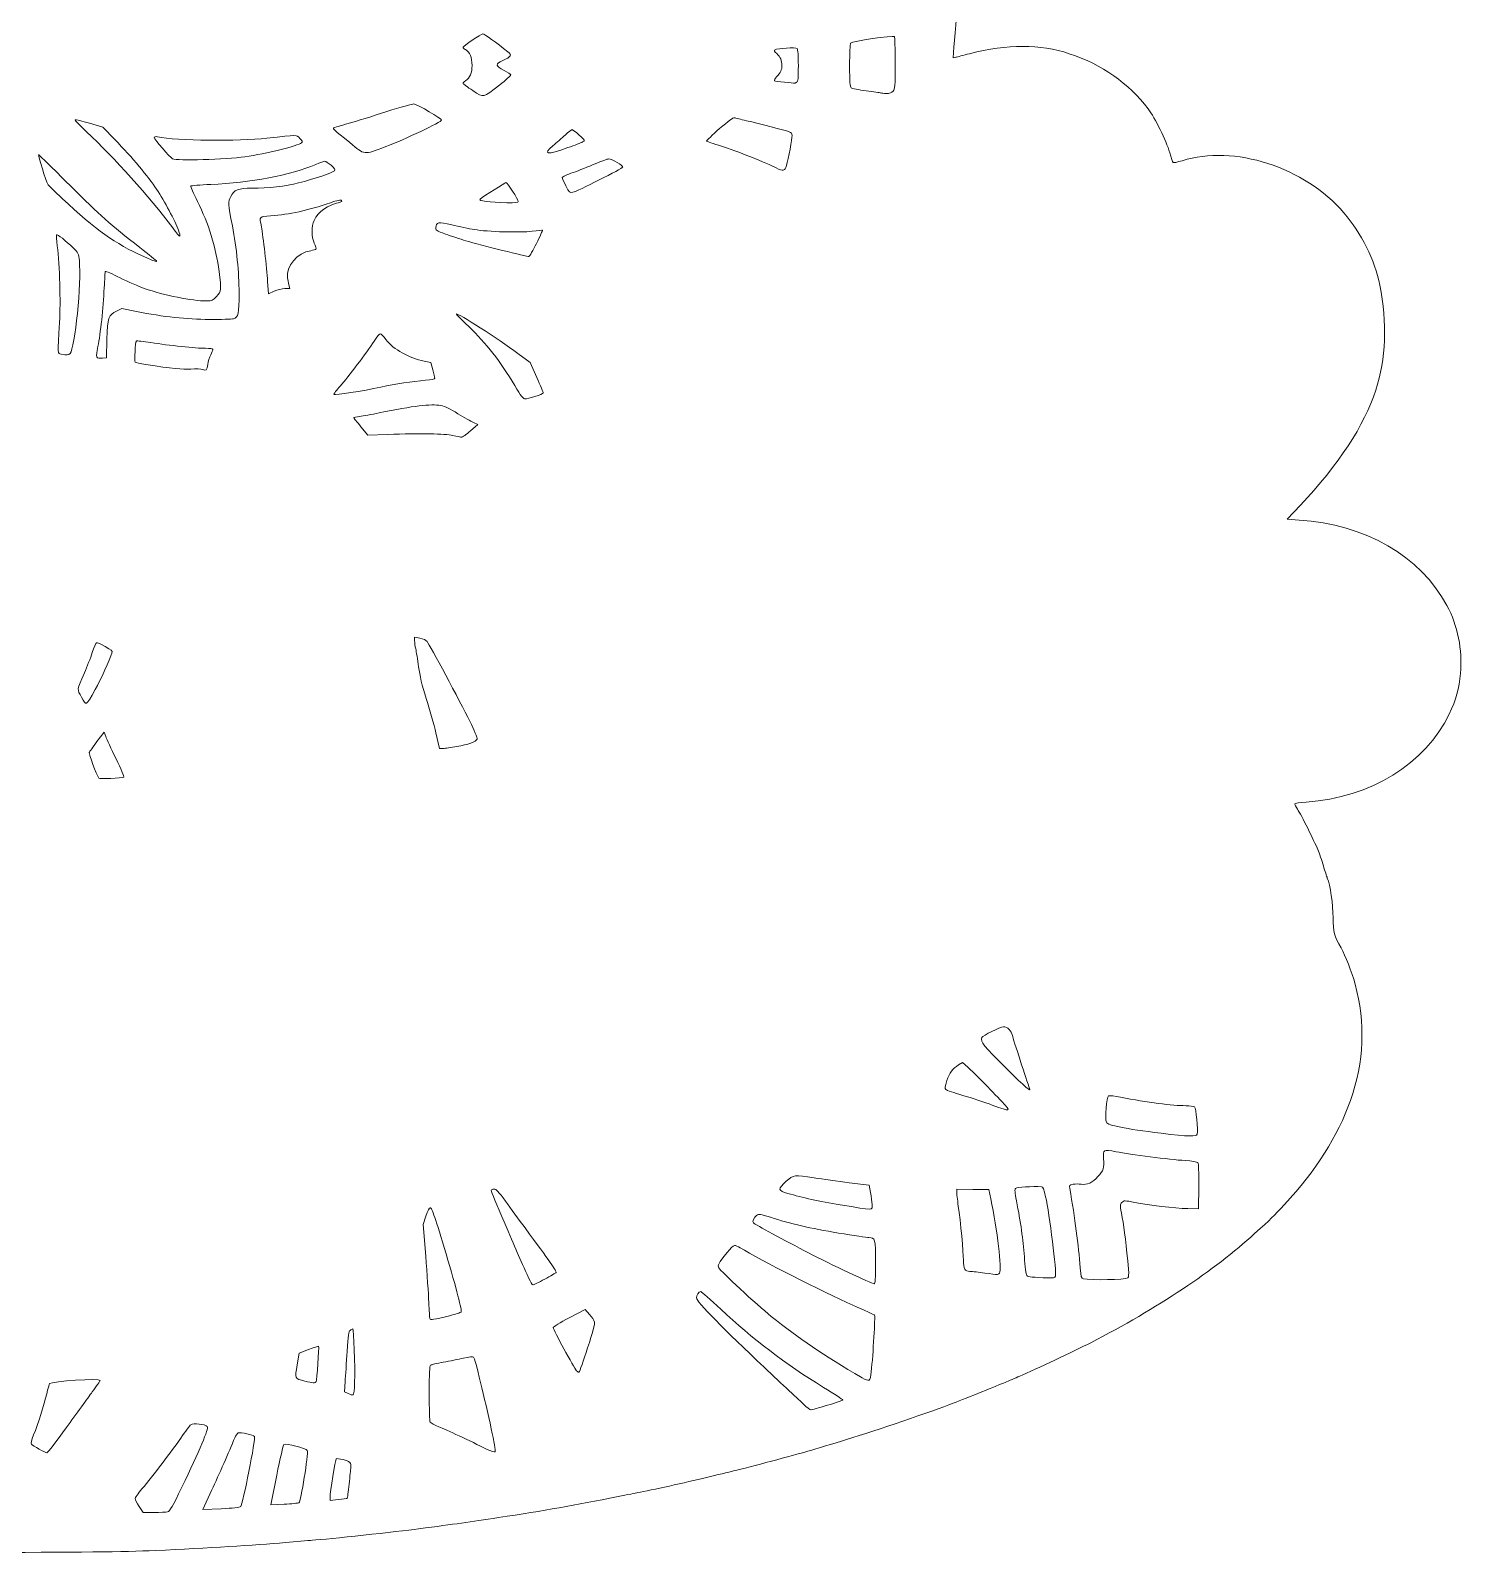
# Model space of a CAD drawing. Header units: inches. Extents: x -43.8 to -25.9, y 12.8 to 14.4.
# Drawn here: x -28.474 to -27.733, y 12.826 to 13.613 of the extents above; entities that cross this region are included whole.
import ezdxf

# ---------------------------------------------------------------- set-up
doc = ezdxf.new("R2010")
doc.units = ezdxf.units.IN
doc.header["$MEASUREMENT"] = 0
doc.layers.add('Layer 1', color=7, linetype='Continuous')

msp = doc.modelspace()

# ---------------------------------------------------------------- linework, layer by layer
at = {"layer": 'Layer 1', "lineweight": 0}
for points, knots in [([(-27.74153, 13.31547), (-27.75532, 13.34105), (-27.78384, 13.35754), (-27.81798, 13.35967), (-27.81798, 13.35967), (-27.82421, 13.36006), (-27.82421, 13.36006), (-27.82421, 13.36006), (-27.81726, 13.3674), (-27.81726, 13.3674), (-27.7976, 13.38821), (-27.78416, 13.40868), (-27.77827, 13.4268), (-27.77302, 13.44297), (-27.77233, 13.46159), (-27.77627, 13.48114), (-27.77892, 13.49428), (-27.78571, 13.50803), (-27.79478, 13.51858), (-27.81509, 13.54222), (-27.85174, 13.55401), (-27.87848, 13.54552), (-27.88088, 13.54476), (-27.88301, 13.54432), (-27.88319, 13.54455), (-27.88338, 13.54478), (-27.88415, 13.54707), (-27.8849, 13.54963), (-27.88679, 13.5561), (-27.8924, 13.56748), (-27.8961, 13.57237), (-27.90611, 13.58557), (-27.9199, 13.59521), (-27.93685, 13.60085), (-27.95212, 13.60593), (-27.96869, 13.60593), (-27.98839, 13.60084), (-27.99159, 13.60001), (-27.99482, 13.5992), (-27.99555, 13.59904), (-27.99555, 13.59904), (-27.99689, 13.59875), (-27.99689, 13.59875), (-27.99689, 13.59875), (-27.99653, 13.60421), (-27.99653, 13.60421), (-27.99533, 13.62254), (-27.99135, 13.65396), (-27.98715, 13.67817), (-27.98635, 13.68282), (-27.98543, 13.6882), (-27.98512, 13.69012), (-27.98481, 13.69205), (-27.98375, 13.69769), (-27.98275, 13.70266), (-27.98176, 13.70763), (-27.98074, 13.71274), (-27.98049, 13.71403), (-27.97968, 13.71824), (-27.97775, 13.72731), (-27.97615, 13.73443), (-27.97529, 13.73828), (-27.97423, 13.743), (-27.97381, 13.74492), (-27.97224, 13.75196), (-27.96818, 13.769), (-27.96644, 13.77582), (-27.96345, 13.78755), (-27.95604, 13.81523), (-27.95482, 13.81925), (-27.95383, 13.82251), (-27.94809, 13.8424), (-27.94667, 13.84752), (-27.9464, 13.84848), (-27.94566, 13.85097), (-27.94502, 13.85306), (-27.94401, 13.85638), (-27.94015, 13.86937), (-27.93844, 13.87521), (-27.93811, 13.87633), (-27.9354, 13.88538), (-27.93242, 13.89532), (-27.92944, 13.90526), (-27.92674, 13.91431), (-27.92642, 13.91543), (-27.91879, 13.94245), (-27.88969, 14.03125), (-27.87122, 14.0839), (-27.87015, 14.08695), (-27.8673, 14.09513), (-27.86488, 14.10209), (-27.86247, 14.10904), (-27.85861, 14.11993), (-27.85632, 14.12628), (-27.85124, 14.14035), (-27.85116, 14.14176), (-27.8552, 14.14757), (-27.85659, 14.14958), (-27.85856, 14.15202), (-27.85957, 14.15298), (-27.86058, 14.15394), (-27.86202, 14.15631), (-27.86277, 14.15823), (-27.87098, 14.17927), (-27.90624, 14.21249), (-27.95156, 14.24188), (-27.99525, 14.27022), (-28.04553, 14.29647), (-28.09856, 14.31864), (-28.11045, 14.32362), (-28.12887, 14.33096), (-28.13558, 14.33342), (-28.13895, 14.33465), (-28.14775, 14.33787), (-28.15515, 14.34057), (-28.17127, 14.34647), (-28.19869, 14.35541), (-28.21836, 14.3612), (-28.22814, 14.36407), (-28.24137, 14.36786), (-28.2434, 14.36836), (-28.24453, 14.36864), (-28.25032, 14.37017), (-28.25625, 14.37177), (-28.32102, 14.38918), (-28.38444, 14.39834), (-28.4552, 14.4005), (-28.48997, 14.40156), (-28.55224, 14.40061), (-28.5757, 14.39866), (-28.57971, 14.39833), (-28.58679, 14.39781), (-28.59144, 14.39752), (-28.59609, 14.39722), (-28.60396, 14.39658), (-28.60893, 14.39609), (-28.6139, 14.39561), (-28.62361, 14.39469), (-28.6305, 14.39405), (-28.65395, 14.39187), (-28.68791, 14.38787), (-28.70745, 14.385), (-28.7292, 14.3818), (-28.75465, 14.37763), (-28.77157, 14.37451), (-28.7743, 14.37401), (-28.7781, 14.37333), (-28.78002, 14.37301), (-28.78195, 14.37269), (-28.78733, 14.37163), (-28.79197, 14.37066), (-28.79662, 14.36969), (-28.80121, 14.36877), (-28.80218, 14.3686), (-28.8042, 14.36826), (-28.81055, 14.36689), (-28.82375, 14.36394), (-28.82888, 14.3628), (-28.83465, 14.36152), (-28.83657, 14.3611), (-28.8564, 14.35673), (-28.89585, 14.3461), (-28.91381, 14.34029), (-28.95564, 14.32677), (-28.97701, 14.31837), (-29.00932, 14.30274), (-29.04019, 14.28781), (-29.05821, 14.27522), (-29.08058, 14.25296), (-29.09584, 14.23777), (-29.10381, 14.22748), (-29.10946, 14.21565), (-29.11123, 14.21196), (-29.11357, 14.20711), (-29.11468, 14.20486), (-29.11579, 14.20262), (-29.11669, 14.20001), (-29.11668, 14.19907), (-29.11667, 14.19653), (-29.11462, 14.1928), (-29.11242, 14.19131), (-29.11069, 14.19014), (-29.11019, 14.1891), (-29.10777, 14.18169), (-29.10376, 14.16942), (-29.09812, 14.15092), (-29.09306, 14.13345), (-29.0906, 14.12496), (-29.08621, 14.11014), (-29.08331, 14.10052), (-29.0804, 14.0909), (-29.07754, 14.08139), (-29.07695, 14.07939), (-29.07635, 14.07738), (-29.07538, 14.0741), (-29.07479, 14.0721), (-29.0742, 14.0701), (-29.07221, 14.06334), (-29.07038, 14.05709), (-29.06855, 14.05084), (-29.06578, 14.04152), (-29.06424, 14.03639), (-29.04859, 13.9845), (-29.03193, 13.91577), (-29.02714, 13.88337), (-29.0245, 13.86552), (-29.02382, 13.86066), (-29.02284, 13.85277), (-29.02224, 13.84796), (-29.02109, 13.83878), (-29.02027, 13.83236), (-29.01945, 13.82595), (-29.01811, 13.81493), (-29.01729, 13.80788), (-29.01647, 13.80083), (-29.01543, 13.79178), (-29.01496, 13.78777), (-29.01186, 13.76094), (-29.00866, 13.71016), (-29.00706, 13.66214), (-29.00675, 13.65284), (-29.00624, 13.64078), (-29.00593, 13.63533), (-29.00563, 13.62988), (-29.00522, 13.62135), (-29.00503, 13.61638), (-29.00483, 13.61141), (-29.0043, 13.60079), (-29.00385, 13.59277), (-29.0034, 13.58476), (-29.00276, 13.57046), (-29.00243, 13.561), (-29.0021, 13.55154), (-29.00157, 13.53764), (-29.00125, 13.53011), (-28.99814, 13.45776), (-28.9984, 13.38759), (-29.0021, 13.30159), (-29.00307, 13.27902), (-29.00348, 13.27316), (-29.00412, 13.27276), (-29.00436, 13.27262), (-29.00553, 13.27279), (-29.00671, 13.27315), (-29.00921, 13.27392), (-29.01226, 13.27332), (-29.0269, 13.26916), (-29.09887, 13.2487), (-29.15737, 13.22042), (-29.19507, 13.18788), (-29.20353, 13.18057), (-29.21498, 13.16849), (-29.22092, 13.1606), (-29.25159, 13.11983), (-29.25348, 13.07576), (-29.2264, 13.03267), (-29.21504, 13.0146), (-29.19737, 12.99572), (-29.17614, 12.97894), (-29.1683, 12.97276), (-29.16719, 12.97193), (-29.15952, 12.96659), (-29.12344, 12.94147), (-29.07979, 12.91974), (-29.02486, 12.89956), (-29.00972, 12.89399), (-28.97568, 12.88285), (-28.96278, 12.87923), (-28.90624, 12.86339), (-28.8572, 12.85265), (-28.80451, 12.84458), (-28.80002, 12.84389), (-28.79412, 12.84296), (-28.79139, 12.84252), (-28.78867, 12.84208), (-28.78132, 12.84105), (-28.77507, 12.84022), (-28.76882, 12.83939), (-28.76082, 12.83833), (-28.75729, 12.83786), (-28.74696, 12.83647), (-28.71077, 12.8326), (-28.70249, 12.832), (-28.69993, 12.83181), (-28.69363, 12.83129), (-28.6885, 12.83083), (-28.68337, 12.83037), (-28.67524, 12.82974), (-28.67043, 12.82943), (-28.66562, 12.82912), (-28.65762, 12.8286), (-28.65265, 12.82828), (-28.64268, 12.82764), (-28.601, 12.82594), (-28.58998, 12.82573), (-28.58998, 12.82573), (-28.58998, 12.82573), (-28.58998, 12.82573), (-28.58614, 12.82566), (-28.54876, 12.82563), (-28.50691, 12.82568), (-28.44656, 12.82574), (-28.42644, 12.82595), (-28.40956, 12.82671), (-28.38181, 12.82795), (-28.35858, 12.82937), (-28.34223, 12.83083), (-28.3371, 12.83129), (-28.33081, 12.83181), (-28.32824, 12.832), (-28.32075, 12.83255), (-28.28374, 12.83651), (-28.27345, 12.83788), (-28.25386, 12.84047), (-28.24743, 12.84137), (-28.23206, 12.84371), (-28.20782, 12.8474), (-28.19314, 12.84998), (-28.17026, 12.85458), (-28.16545, 12.85555), (-28.16086, 12.85646), (-28.16006, 12.85661), (-28.15322, 12.8579), (-28.13515, 12.86189), (-28.1245, 12.86446), (-28.11921, 12.86574), (-28.11292, 12.86726), (-28.11051, 12.86784), (-28.10202, 12.86989), (-28.07967, 12.87584), (-28.07204, 12.87808), (-28.06718, 12.87951), (-28.05956, 12.88181), (-28.05163, 12.88422), (-28.03701, 12.88868), (-28.00785, 12.89861), (-27.99684, 12.90288), (-27.98962, 12.90568), (-27.97374, 12.91206), (-27.97002, 12.91365), (-27.96826, 12.91441), (-27.96485, 12.91586), (-27.96244, 12.91689), (-27.95435, 12.92033), (-27.93424, 12.92982), (-27.92574, 12.93419), (-27.89142, 12.95187), (-27.86173, 12.97162), (-27.84097, 12.99058), (-27.83244, 12.99836), (-27.83138, 12.99939), (-27.82561, 13.00558), (-27.80935, 13.02303), (-27.79788, 13.04108), (-27.79144, 13.05938), (-27.78436, 13.07948), (-27.78356, 13.09943), (-27.78903, 13.11968), (-27.79071, 13.12591), (-27.79404, 13.13447), (-27.7963, 13.13837), (-27.79984, 13.14449), (-27.80039, 13.14656), (-27.80039, 13.15399), (-27.80039, 13.16073), (-27.80188, 13.17095), (-27.80338, 13.17451), (-27.80372, 13.17531), (-27.80463, 13.17815), (-27.80541, 13.18081), (-27.80618, 13.18348), (-27.80749, 13.18728), (-27.80831, 13.18927), (-27.81016, 13.19373), (-27.8169, 13.20714), (-27.8188, 13.21015), (-27.81957, 13.21138), (-27.82021, 13.21261), (-27.82021, 13.21289), (-27.82021, 13.21317), (-27.81758, 13.21358), (-27.81438, 13.2138), (-27.78101, 13.2161), (-27.75262, 13.23355), (-27.74031, 13.25933), (-27.7368, 13.26669), (-27.7352, 13.27245), (-27.73451, 13.28032), (-27.73342, 13.29271), (-27.73587, 13.30496), (-27.74153, 13.31547)], [0, 0, 0, 0, 1, 1, 1, 2, 2, 2, 3, 3, 3, 4, 4, 4, 5, 5, 5, 6, 6, 6, 7, 7, 7, 8, 8, 8, 9, 9, 9, 10, 10, 10, 11, 11, 11, 12, 12, 12, 13, 13, 13, 14, 14, 14, 15, 15, 15, 16, 16, 16, 17, 17, 17, 18, 18, 18, 19, 19, 19, 20, 20, 20, 21, 21, 21, 22, 22, 22, 23, 23, 23, 24, 24, 24, 25, 25, 25, 26, 26, 26, 27, 27, 27, 28, 28, 28, 29, 29, 29, 30, 30, 30, 31, 31, 31, 32, 32, 32, 33, 33, 33, 34, 34, 34, 35, 35, 35, 36, 36, 36, 37, 37, 37, 38, 38, 38, 39, 39, 39, 40, 40, 40, 41, 41, 41, 42, 42, 42, 43, 43, 43, 44, 44, 44, 45, 45, 45, 46, 46, 46, 47, 47, 47, 48, 48, 48, 49, 49, 49, 50, 50, 50, 51, 51, 51, 52, 52, 52, 53, 53, 53, 54, 54, 54, 55, 55, 55, 56, 56, 56, 57, 57, 57, 58, 58, 58, 59, 59, 59, 60, 60, 60, 61, 61, 61, 62, 62, 62, 63, 63, 63, 64, 64, 64, 65, 65, 65, 66, 66, 66, 67, 67, 67, 68, 68, 68, 69, 69, 69, 70, 70, 70, 71, 71, 71, 72, 72, 72, 73, 73, 73, 74, 74, 74, 75, 75, 75, 76, 76, 76, 77, 77, 77, 78, 78, 78, 79, 79, 79, 80, 80, 80, 81, 81, 81, 82, 82, 82, 83, 83, 83, 84, 84, 84, 85, 85, 85, 86, 86, 86, 87, 87, 87, 88, 88, 88, 89, 89, 89, 90, 90, 90, 91, 91, 91, 92, 92, 92, 93, 93, 93, 94, 94, 94, 95, 95, 95, 96, 96, 96, 97, 97, 97, 98, 98, 98, 99, 99, 99, 100, 100, 100, 101, 101, 101, 102, 102, 102, 103, 103, 103, 104, 104, 104, 105, 105, 105, 106, 106, 106, 107, 107, 107, 108, 108, 108, 109, 109, 109, 110, 110, 110, 111, 111, 111, 112, 112, 112, 113, 113, 113, 114, 114, 114, 115, 115, 115, 116, 116, 116, 117, 117, 117, 118, 118, 118, 119, 119, 119, 120, 120, 120, 121, 121, 121, 122, 122, 122, 123, 123, 123, 124, 124, 124, 125, 125, 125, 126, 126, 126, 127, 127, 127, 128, 128, 128, 129, 129, 129, 130, 130, 130, 130]), ([(-28.24922, 13.60296), (-28.24988, 13.60331), (-28.25042, 13.60385), (-28.25042, 13.60415), (-28.25042, 13.60481), (-28.24111, 13.61114), (-28.24014, 13.61114), (-28.23956, 13.61114), (-28.23295, 13.60638), (-28.22728, 13.60188), (-28.22499, 13.60006), (-28.22542, 13.59932), (-28.22991, 13.59733), (-28.23387, 13.59558), (-28.23373, 13.59453), (-28.22921, 13.5922), (-28.22733, 13.59123), (-28.22575, 13.59018), (-28.22572, 13.58987), (-28.22568, 13.58955), (-28.22827, 13.58724), (-28.23147, 13.58473), (-28.23147, 13.58473), (-28.23147, 13.58473), (-28.23147, 13.58473), (-28.24039, 13.57774), (-28.23948, 13.57794), (-28.2454, 13.58177), (-28.24816, 13.58356), (-28.25042, 13.58524), (-28.25042, 13.58551), (-28.25042, 13.58578), (-28.24986, 13.5864), (-28.24917, 13.58688), (-28.24671, 13.5886), (-28.24576, 13.5908), (-28.24576, 13.59481), (-28.24576, 13.5989), (-28.24697, 13.60175), (-28.24922, 13.60296)], [0, 0, 0, 0, 1, 1, 1, 2, 2, 2, 3, 3, 3, 4, 4, 4, 5, 5, 5, 6, 6, 6, 7, 7, 7, 8, 8, 8, 9, 9, 9, 10, 10, 10, 11, 11, 11, 12, 12, 12, 13, 13, 13, 13]), ([(-28.07787, 13.58606), (-28.07835, 13.58575), (-28.07887, 13.58554), (-28.07903, 13.58558), (-28.07919, 13.58562), (-28.0815, 13.58584), (-28.08415, 13.58607), (-28.08681, 13.58631), (-28.08915, 13.58666), (-28.08936, 13.58687), (-28.08956, 13.58708), (-28.08906, 13.58797), (-28.08824, 13.58884), (-28.08623, 13.59101), (-28.08545, 13.59265), (-28.08545, 13.59474), (-28.08545, 13.59722), (-28.08635, 13.59929), (-28.08819, 13.60099), (-28.08937, 13.60209), (-28.08958, 13.60258), (-28.08902, 13.60293), (-28.08779, 13.60369), (-28.07825, 13.60417), (-28.07759, 13.60351), (-28.07724, 13.60316), (-28.07699, 13.59952), (-28.07699, 13.59476), (-28.07699, 13.58815), (-28.07716, 13.5865), (-28.07787, 13.58606)], [0, 0, 0, 0, 1, 1, 1, 2, 2, 2, 3, 3, 3, 4, 4, 4, 5, 5, 5, 6, 6, 6, 7, 7, 7, 8, 8, 8, 9, 9, 9, 10, 10, 10, 10]), ([(-28.02797, 13.58147), (-28.02797, 13.58147), (-28.02797, 13.58147), (-28.02797, 13.58147), (-28.02877, 13.58058), (-28.02974, 13.58025), (-28.03147, 13.58029), (-28.03278, 13.58031), (-28.03412, 13.58043), (-28.03444, 13.58056), (-28.03476, 13.58068), (-28.03814, 13.58118), (-28.04195, 13.58167), (-28.04576, 13.58216), (-28.04924, 13.58286), (-28.04967, 13.58322), (-28.05029, 13.58373), (-28.05047, 13.58627), (-28.05046, 13.59474), (-28.05045, 13.60071), (-28.05023, 13.60595), (-28.04996, 13.60638), (-28.04941, 13.60725), (-28.02799, 13.61042), (-28.02731, 13.60974), (-28.02709, 13.60952), (-28.0269, 13.60334), (-28.02688, 13.59602), (-28.02686, 13.58372), (-28.02694, 13.5826), (-28.02797, 13.58147)], [0, 0, 0, 0, 1, 1, 1, 2, 2, 2, 3, 3, 3, 4, 4, 4, 5, 5, 5, 6, 6, 6, 7, 7, 7, 8, 8, 8, 9, 9, 9, 10, 10, 10, 10]), ([(-28.29035, 13.55284), (-28.30231, 13.5484), (-28.30088, 13.54825), (-28.30904, 13.5549), (-28.3174, 13.56172), (-28.31777, 13.56205), (-28.31736, 13.56246), (-28.31718, 13.56264), (-28.31379, 13.56368), (-28.30981, 13.56477), (-28.30584, 13.56586), (-28.29685, 13.56863), (-28.28983, 13.57093), (-28.28281, 13.57322), (-28.27649, 13.57499), (-28.27579, 13.57485), (-28.27382, 13.57447), (-28.26149, 13.56731), (-28.26149, 13.56654), (-28.26149, 13.56555), (-28.28078, 13.55639), (-28.29035, 13.55284)], [0, 0, 0, 0, 1, 1, 1, 2, 2, 2, 3, 3, 3, 4, 4, 4, 5, 5, 5, 6, 6, 6, 7, 7, 7, 7]), ([(-28.45109, 13.56669), (-28.45077, 13.56679), (-28.44739, 13.56597), (-28.44359, 13.56485), (-28.44359, 13.56485), (-28.43667, 13.56281), (-28.43667, 13.56281), (-28.43667, 13.56281), (-28.43059, 13.55651), (-28.43059, 13.55651), (-28.4213, 13.54689), (-28.41335, 13.53744), (-28.40893, 13.53077), (-28.40483, 13.52458), (-28.39945, 13.5145), (-28.39761, 13.50954), (-28.39704, 13.50801), (-28.3967, 13.50663), (-28.39686, 13.50647), (-28.39702, 13.50631), (-28.39868, 13.50821), (-28.40055, 13.51071), (-28.41277, 13.52702), (-28.43069, 13.54701), (-28.44511, 13.56039), (-28.44873, 13.56375), (-28.45142, 13.56658), (-28.45109, 13.56669)], [0, 0, 0, 0, 1, 1, 1, 2, 2, 2, 3, 3, 3, 4, 4, 4, 5, 5, 5, 6, 6, 6, 7, 7, 7, 8, 8, 8, 9, 9, 9, 9]), ([(-28.08845, 13.54178), (-28.09311, 13.54424), (-28.10933, 13.55066), (-28.1167, 13.55297), (-28.12099, 13.55431), (-28.1245, 13.55557), (-28.1245, 13.55577), (-28.1245, 13.55596), (-28.12145, 13.55881), (-28.11772, 13.56209), (-28.11323, 13.56603), (-28.11062, 13.56794), (-28.11003, 13.56771), (-28.10954, 13.56752), (-28.10676, 13.56684), (-28.10385, 13.5662), (-28.09696, 13.56468), (-28.08385, 13.56128), (-28.0818, 13.56049), (-28.0807, 13.56006), (-28.0802, 13.55945), (-28.0802, 13.55854), (-28.0802, 13.55699), (-28.08216, 13.54648), (-28.0831, 13.54299), (-28.08385, 13.54021), (-28.08499, 13.53995), (-28.08845, 13.54178)], [0, 0, 0, 0, 1, 1, 1, 2, 2, 2, 3, 3, 3, 4, 4, 4, 5, 5, 5, 6, 6, 6, 7, 7, 7, 8, 8, 8, 9, 9, 9, 9]), ([(-28.40063, 13.54649), (-28.40214, 13.54728), (-28.41015, 13.55655), (-28.41015, 13.55751), (-28.41015, 13.55793), (-28.40955, 13.55806), (-28.40854, 13.55786), (-28.39847, 13.55582), (-28.3667, 13.55542), (-28.35185, 13.55715), (-28.33583, 13.55902), (-28.33664, 13.55902), (-28.33478, 13.55706), (-28.3335, 13.55571), (-28.33331, 13.55522), (-28.3339, 13.55474), (-28.33581, 13.55318), (-28.35218, 13.54918), (-28.36326, 13.54757), (-28.36326, 13.54757), (-28.36326, 13.54757), (-28.36326, 13.54757), (-28.37304, 13.54614), (-28.39854, 13.54541), (-28.40063, 13.54649)], [0, 0, 0, 0, 1, 1, 1, 2, 2, 2, 3, 3, 3, 4, 4, 4, 5, 5, 5, 6, 6, 6, 7, 7, 7, 8, 8, 8, 8]), ([(-28.18858, 13.5552), (-28.18934, 13.55479), (-28.19274, 13.55348), (-28.19614, 13.55227), (-28.19614, 13.55227), (-28.19614, 13.55227), (-28.19614, 13.55227), (-28.20721, 13.54835), (-28.20944, 13.54862), (-28.20393, 13.55321), (-28.20209, 13.55475), (-28.19922, 13.55726), (-28.19755, 13.5588), (-28.19589, 13.56033), (-28.1943, 13.56158), (-28.19402, 13.56158), (-28.19374, 13.56158), (-28.19209, 13.56031), (-28.19036, 13.55876), (-28.18721, 13.55594), (-28.1872, 13.55593), (-28.18858, 13.5552)], [0, 0, 0, 0, 1, 1, 1, 2, 2, 2, 3, 3, 3, 4, 4, 4, 5, 5, 5, 6, 6, 6, 7, 7, 7, 7]), ([(-28.46995, 13.5486), (-28.46988, 13.54867), (-28.46263, 13.54157), (-28.45383, 13.53281), (-28.43767, 13.51673), (-28.43317, 13.51273), (-28.41758, 13.50059), (-28.41285, 13.49691), (-28.40898, 13.49378), (-28.40898, 13.49364), (-28.40898, 13.49364), (-28.40898, 13.49364), (-28.40898, 13.49364), (-28.40898, 13.4931), (-28.41002, 13.49346), (-28.4155, 13.49593), (-28.43082, 13.50284), (-28.43992, 13.50931), (-28.45783, 13.52601), (-28.46145, 13.52938), (-28.4648, 13.53274), (-28.46527, 13.53346), (-28.46605, 13.53464), (-28.47027, 13.54828), (-28.46995, 13.5486)], [0, 0, 0, 0, 1, 1, 1, 2, 2, 2, 3, 3, 3, 4, 4, 4, 5, 5, 5, 6, 6, 6, 7, 7, 7, 8, 8, 8, 8]), ([(-28.36972, 13.51174), (-28.36753, 13.50027), (-28.36628, 13.48775), (-28.36627, 13.47706), (-28.36626, 13.46641), (-28.36667, 13.46451), (-28.36917, 13.46381), (-28.37007, 13.46356), (-28.37565, 13.46338), (-28.38158, 13.4634), (-28.3933, 13.46344), (-28.40545, 13.46477), (-28.41928, 13.46752), (-28.41928, 13.46752), (-28.42696, 13.46904), (-28.42696, 13.46904), (-28.42696, 13.46904), (-28.42965, 13.46774), (-28.42965, 13.46774), (-28.43382, 13.46573), (-28.43427, 13.46441), (-28.43462, 13.45316), (-28.43462, 13.45316), (-28.43492, 13.44354), (-28.43492, 13.44354), (-28.43492, 13.44354), (-28.43696, 13.44339), (-28.43696, 13.44339), (-28.44029, 13.44314), (-28.44044, 13.44351), (-28.43928, 13.44937), (-28.43794, 13.45613), (-28.43653, 13.46933), (-28.43604, 13.47968), (-28.43583, 13.48417), (-28.43555, 13.48802), (-28.43543, 13.48824), (-28.4353, 13.48846), (-28.43185, 13.48697), (-28.42777, 13.48493), (-28.42369, 13.4829), (-28.41809, 13.48044), (-28.41534, 13.47948), (-28.40477, 13.4758), (-28.39073, 13.47298), (-28.38298, 13.47298), (-28.38021, 13.47298), (-28.3798, 13.47316), (-28.37786, 13.47531), (-28.37541, 13.47802), (-28.37534, 13.47875), (-28.3766, 13.48822), (-28.37827, 13.50075), (-28.38205, 13.51301), (-28.38778, 13.52446), (-28.38984, 13.52856), (-28.39139, 13.53213), (-28.39124, 13.53238), (-28.39108, 13.53263), (-28.38642, 13.53302), (-28.38087, 13.53325), (-28.36044, 13.53408), (-28.33955, 13.53804), (-28.32658, 13.54356), (-28.32438, 13.5445), (-28.32226, 13.54526), (-28.32187, 13.54526), (-28.32148, 13.54526), (-28.32006, 13.54432), (-28.31871, 13.54316), (-28.31686, 13.54158), (-28.31641, 13.54087), (-28.31687, 13.54031), (-28.3176, 13.53943), (-28.32765, 13.53602), (-28.33553, 13.53398), (-28.34192, 13.53233), (-28.35129, 13.53127), (-28.35959, 13.53127), (-28.36665, 13.53127), (-28.36886, 13.53042), (-28.3706, 13.52701), (-28.37198, 13.52429), (-28.37193, 13.52331), (-28.36972, 13.51174)], [0, 0, 0, 0, 1, 1, 1, 2, 2, 2, 3, 3, 3, 4, 4, 4, 5, 5, 5, 6, 6, 6, 7, 7, 7, 8, 8, 8, 9, 9, 9, 10, 10, 10, 11, 11, 11, 12, 12, 12, 13, 13, 13, 14, 14, 14, 15, 15, 15, 16, 16, 16, 17, 17, 17, 18, 18, 18, 19, 19, 19, 20, 20, 20, 21, 21, 21, 22, 22, 22, 23, 23, 23, 24, 24, 24, 25, 25, 25, 26, 26, 26, 27, 27, 27, 28, 28, 28, 28]), ([(-28.17994, 13.53555), (-28.1865, 13.53225), (-28.19265, 13.52939), (-28.1936, 13.52921), (-28.19524, 13.5289), (-28.19543, 13.52908), (-28.19724, 13.53255), (-28.19829, 13.53457), (-28.19914, 13.53651), (-28.19914, 13.53685), (-28.19913, 13.5372), (-28.19661, 13.53834), (-28.19354, 13.53939), (-28.19047, 13.54044), (-28.18532, 13.54245), (-28.18209, 13.54386), (-28.17886, 13.54527), (-28.1757, 13.54643), (-28.17506, 13.54643), (-28.17347, 13.54643), (-28.16753, 13.54296), (-28.16779, 13.54218), (-28.16791, 13.54183), (-28.17337, 13.53885), (-28.17994, 13.53555)], [0, 0, 0, 0, 1, 1, 1, 2, 2, 2, 3, 3, 3, 4, 4, 4, 5, 5, 5, 6, 6, 6, 7, 7, 7, 8, 8, 8, 8]), ([(-28.22185, 13.52442), (-28.22185, 13.52388), (-28.2234, 13.52371), (-28.22783, 13.52377), (-28.23666, 13.52389), (-28.2428, 13.52472), (-28.24163, 13.52563), (-28.23962, 13.52719), (-28.22866, 13.53419), (-28.22823, 13.53419), (-28.22754, 13.53419), (-28.22185, 13.52548), (-28.22185, 13.52442)], [0, 0, 0, 0, 1, 1, 1, 2, 2, 2, 3, 3, 3, 4, 4, 4, 4]), ([(-28.32744, 13.51466), (-28.32889, 13.5115), (-28.32885, 13.50608), (-28.32736, 13.50279), (-28.32672, 13.5014), (-28.32633, 13.50006), (-28.32648, 13.49981), (-28.32663, 13.49957), (-28.32784, 13.49919), (-28.32916, 13.49898), (-28.33621, 13.49785), (-28.3422, 13.49086), (-28.34116, 13.48495), (-28.34099, 13.48398), (-28.34067, 13.48233), (-28.34045, 13.48128), (-28.34045, 13.48128), (-28.34005, 13.47939), (-28.34005, 13.47939), (-28.34005, 13.47939), (-28.3426, 13.47938), (-28.3426, 13.47938), (-28.3426, 13.47938), (-28.3426, 13.47938), (-28.3426, 13.47938), (-28.34405, 13.47938), (-28.34643, 13.47878), (-28.34814, 13.47799), (-28.34814, 13.47799), (-28.35113, 13.4766), (-28.35113, 13.4766), (-28.35113, 13.4766), (-28.35152, 13.48309), (-28.35152, 13.48309), (-28.35194, 13.49015), (-28.35379, 13.50634), (-28.35475, 13.51139), (-28.35578, 13.51678), (-28.35602, 13.5165), (-28.34996, 13.51696), (-28.33995, 13.51773), (-28.3309, 13.51972), (-28.31899, 13.52378), (-28.31545, 13.52499), (-28.31364, 13.52535), (-28.31323, 13.52494), (-28.31281, 13.52453), (-28.31316, 13.52423), (-28.31431, 13.52398), (-28.32035, 13.52267), (-28.32543, 13.51907), (-28.32744, 13.51466)], [0, 0, 0, 0, 1, 1, 1, 2, 2, 2, 3, 3, 3, 4, 4, 4, 5, 5, 5, 6, 6, 6, 7, 7, 7, 8, 8, 8, 9, 9, 9, 10, 10, 10, 11, 11, 11, 12, 12, 12, 13, 13, 13, 14, 14, 14, 15, 15, 15, 16, 16, 16, 17, 17, 17, 17]), ([(-28.24459, 13.5099), (-28.23776, 13.50873), (-28.22103, 13.50824), (-28.21461, 13.50904), (-28.21174, 13.5094), (-28.20934, 13.50962), (-28.20927, 13.50955), (-28.20919, 13.50947), (-28.21062, 13.50641), (-28.21243, 13.50274), (-28.21243, 13.50274), (-28.21243, 13.50274), (-28.21243, 13.50274), (-28.21425, 13.49908), (-28.216, 13.49601), (-28.21632, 13.49594), (-28.21701, 13.49577), (-28.24143, 13.50188), (-28.24896, 13.5041), (-28.25185, 13.50495), (-28.25657, 13.5065), (-28.25945, 13.50756), (-28.26425, 13.5093), (-28.26469, 13.50959), (-28.26454, 13.51089), (-28.2642, 13.5138), (-28.26345, 13.51393), (-28.25622, 13.51228), (-28.25255, 13.51144), (-28.24731, 13.51037), (-28.24459, 13.5099)], [0, 0, 0, 0, 1, 1, 1, 2, 2, 2, 3, 3, 3, 4, 4, 4, 5, 5, 5, 6, 6, 6, 7, 7, 7, 8, 8, 8, 9, 9, 9, 10, 10, 10, 10]), ([(-28.45824, 13.44552), (-28.46026, 13.44597), (-28.4602, 13.44474), (-28.45915, 13.4619), (-28.4585, 13.4726), (-28.45904, 13.49113), (-28.46031, 13.50152), (-28.46067, 13.50447), (-28.46081, 13.50703), (-28.46063, 13.50721), (-28.46026, 13.50759), (-28.45597, 13.50418), (-28.45203, 13.50038), (-28.44945, 13.49789), (-28.44929, 13.49754), (-28.44889, 13.4937), (-28.44772, 13.4826), (-28.45115, 13.44838), (-28.45368, 13.44585), (-28.45368, 13.44585), (-28.45368, 13.44585), (-28.45368, 13.44585), (-28.45458, 13.44495), (-28.45539, 13.44489), (-28.45824, 13.44552)], [0, 0, 0, 0, 1, 1, 1, 2, 2, 2, 3, 3, 3, 4, 4, 4, 5, 5, 5, 6, 6, 6, 7, 7, 7, 8, 8, 8, 8]), ([(-28.20893, 13.42535), (-28.20893, 13.42509), (-28.21086, 13.42431), (-28.21321, 13.42362), (-28.21556, 13.42292), (-28.21781, 13.42233), (-28.21821, 13.4223), (-28.21927, 13.42224), (-28.22041, 13.42368), (-28.2237, 13.42926), (-28.23111, 13.44178), (-28.2383, 13.45097), (-28.24764, 13.45987), (-28.25119, 13.46324), (-28.25397, 13.46612), (-28.25383, 13.46626), (-28.25321, 13.46689), (-28.23224, 13.45342), (-28.22211, 13.44588), (-28.22211, 13.44588), (-28.21566, 13.44108), (-28.21566, 13.44108), (-28.21566, 13.44108), (-28.21228, 13.43345), (-28.21228, 13.43345), (-28.21043, 13.42925), (-28.20892, 13.4256), (-28.20893, 13.42535)], [0, 0, 0, 0, 1, 1, 1, 2, 2, 2, 3, 3, 3, 4, 4, 4, 5, 5, 5, 6, 6, 6, 7, 7, 7, 8, 8, 8, 9, 9, 9, 9]), ([(-28.26501, 13.43297), (-28.265, 13.43257), (-28.26685, 13.43217), (-28.2698, 13.43192), (-28.27678, 13.43135), (-28.28531, 13.43004), (-28.29297, 13.42839), (-28.30223, 13.42638), (-28.31686, 13.4241), (-28.31718, 13.42461), (-28.31732, 13.42484), (-28.31584, 13.42683), (-28.31388, 13.42904), (-28.30988, 13.43356), (-28.30031, 13.44621), (-28.29643, 13.45212), (-28.29501, 13.45428), (-28.29359, 13.45603), (-28.29327, 13.45602), (-28.29294, 13.456), (-28.29163, 13.45465), (-28.29035, 13.45302), (-28.2863, 13.44786), (-28.27844, 13.44344), (-28.2705, 13.44185), (-28.2705, 13.44185), (-28.26715, 13.44118), (-28.26715, 13.44118), (-28.26715, 13.44118), (-28.26609, 13.4374), (-28.26609, 13.4374), (-28.26551, 13.43533), (-28.26502, 13.43333), (-28.26501, 13.43297)], [0, 0, 0, 0, 1, 1, 1, 2, 2, 2, 3, 3, 3, 4, 4, 4, 5, 5, 5, 6, 6, 6, 7, 7, 7, 8, 8, 8, 9, 9, 9, 10, 10, 10, 11, 11, 11, 11]), ([(-28.41941, 13.45225), (-28.41922, 13.45244), (-28.41581, 13.45207), (-28.41183, 13.45144), (-28.40269, 13.44996), (-28.38859, 13.44849), (-28.38364, 13.44849), (-28.38139, 13.44849), (-28.37983, 13.44825), (-28.37983, 13.44789), (-28.37983, 13.44755), (-28.38033, 13.4463), (-28.38094, 13.4451), (-28.38155, 13.44391), (-28.38224, 13.44168), (-28.38247, 13.44017), (-28.38247, 13.44017), (-28.38247, 13.44017), (-28.38247, 13.44017), (-28.38295, 13.43696), (-28.38313, 13.43678), (-28.38508, 13.43754), (-28.38589, 13.43786), (-28.38862, 13.43796), (-28.3912, 13.43777), (-28.39567, 13.43744), (-28.40084, 13.43795), (-28.41447, 13.44007), (-28.41733, 13.44052), (-28.41984, 13.44108), (-28.42004, 13.44133), (-28.42049, 13.44188), (-28.41992, 13.45174), (-28.41941, 13.45225)], [0, 0, 0, 0, 1, 1, 1, 2, 2, 2, 3, 3, 3, 4, 4, 4, 5, 5, 5, 6, 6, 6, 7, 7, 7, 8, 8, 8, 9, 9, 9, 10, 10, 10, 11, 11, 11, 11]), ([(-28.29968, 13.40352), (-28.29968, 13.40352), (-28.30332, 13.40794), (-28.30332, 13.40794), (-28.30533, 13.41038), (-28.30696, 13.41247), (-28.30696, 13.4126), (-28.30696, 13.41272), (-28.30559, 13.413), (-28.3039, 13.41322), (-28.30222, 13.41344), (-28.2977, 13.41426), (-28.29385, 13.41506), (-28.27593, 13.41876), (-28.26714, 13.41981), (-28.26202, 13.41886), (-28.25969, 13.41843), (-28.25713, 13.41723), (-28.25306, 13.41467), (-28.24993, 13.41269), (-28.24634, 13.41064), (-28.24508, 13.41011), (-28.24508, 13.41011), (-28.24278, 13.40913), (-28.24278, 13.40913), (-28.24278, 13.40913), (-28.24665, 13.40579), (-28.24665, 13.40579), (-28.24877, 13.40395), (-28.25082, 13.40247), (-28.2512, 13.40251), (-28.25157, 13.40255), (-28.25358, 13.40296), (-28.25567, 13.40343), (-28.25983, 13.40436), (-28.27224, 13.40453), (-28.28948, 13.40389), (-28.28948, 13.40389), (-28.29968, 13.40352), (-28.29968, 13.40352)], [0, 0, 0, 0, 1, 1, 1, 2, 2, 2, 3, 3, 3, 4, 4, 4, 5, 5, 5, 6, 6, 6, 7, 7, 7, 8, 8, 8, 9, 9, 9, 10, 10, 10, 11, 11, 11, 12, 12, 12, 13, 13, 13, 13]), ([(-28.27488, 13.29298), (-28.2752, 13.29435), (-28.27546, 13.29629), (-28.27547, 13.29729), (-28.27547, 13.29729), (-28.27549, 13.29911), (-28.27549, 13.29911), (-28.27549, 13.29911), (-28.27272, 13.29859), (-28.27272, 13.29859), (-28.27099, 13.29827), (-28.26959, 13.2976), (-28.26899, 13.29681), (-28.26768, 13.29508), (-28.25206, 13.26591), (-28.24694, 13.25562), (-28.24464, 13.25101), (-28.24291, 13.24687), (-28.24309, 13.24641), (-28.2436, 13.24508), (-28.24793, 13.24346), (-28.25362, 13.24247), (-28.25362, 13.24247), (-28.25363, 13.24246), (-28.25363, 13.24246), (-28.25651, 13.24196), (-28.25969, 13.24155), (-28.2607, 13.24155), (-28.2607, 13.24155), (-28.26253, 13.24155), (-28.26253, 13.24155), (-28.26253, 13.24155), (-28.26442, 13.24956), (-28.26442, 13.24956), (-28.26546, 13.25397), (-28.26771, 13.26197), (-28.26943, 13.26733), (-28.27158, 13.27406), (-28.27282, 13.27915), (-28.27343, 13.28379), (-28.27391, 13.28748), (-28.27457, 13.29161), (-28.27488, 13.29298)], [0, 0, 0, 0, 1, 1, 1, 2, 2, 2, 3, 3, 3, 4, 4, 4, 5, 5, 5, 6, 6, 6, 7, 7, 7, 8, 8, 8, 9, 9, 9, 10, 10, 10, 11, 11, 11, 12, 12, 12, 13, 13, 13, 14, 14, 14, 14]), ([(-28.44772, 13.26798), (-28.45018, 13.27239), (-28.45029, 13.27144), (-28.44627, 13.2806), (-28.44494, 13.28364), (-28.44309, 13.28836), (-28.44218, 13.29108), (-28.44126, 13.29381), (-28.44027, 13.29612), (-28.43997, 13.29622), (-28.43967, 13.29632), (-28.43768, 13.29544), (-28.43555, 13.29427), (-28.43223, 13.29244), (-28.43173, 13.29196), (-28.43204, 13.29089), (-28.43301, 13.2876), (-28.43783, 13.27706), (-28.44069, 13.27199), (-28.44069, 13.27199), (-28.44069, 13.27199), (-28.44069, 13.27199), (-28.44567, 13.26314), (-28.44517, 13.26343), (-28.44772, 13.26798)], [0, 0, 0, 0, 1, 1, 1, 2, 2, 2, 3, 3, 3, 4, 4, 4, 5, 5, 5, 6, 6, 6, 7, 7, 7, 8, 8, 8, 8]), ([(-28.4259, 13.22667), (-28.42687, 13.22607), (-28.43852, 13.22562), (-28.43885, 13.22616), (-28.44003, 13.22814), (-28.44401, 13.23882), (-28.44378, 13.23941), (-28.44363, 13.23981), (-28.44184, 13.24234), (-28.43981, 13.24504), (-28.43981, 13.24504), (-28.43611, 13.24994), (-28.43611, 13.24994), (-28.43611, 13.24994), (-28.43525, 13.24764), (-28.43525, 13.24764), (-28.43478, 13.24637), (-28.43236, 13.24121), (-28.42987, 13.23618), (-28.42738, 13.23114), (-28.4256, 13.22686), (-28.4259, 13.22667)], [0, 0, 0, 0, 1, 1, 1, 2, 2, 2, 3, 3, 3, 4, 4, 4, 5, 5, 5, 6, 6, 6, 7, 7, 7, 7]), ([(-27.98208, 13.09197), (-27.98167, 13.09303), (-27.97262, 13.09756), (-27.97091, 13.09756), (-27.96883, 13.09756), (-27.9667, 13.0955), (-27.96625, 13.09305), (-27.96594, 13.09137), (-27.95891, 13.0697), (-27.95735, 13.06564), (-27.95662, 13.06374), (-27.95897, 13.06577), (-27.96986, 13.0765), (-27.98112, 13.08759), (-27.98289, 13.08984), (-27.98208, 13.09197)], [0, 0, 0, 0, 1, 1, 1, 2, 2, 2, 3, 3, 3, 4, 4, 4, 5, 5, 5, 5]), ([(-27.97673, 13.05709), (-27.98057, 13.05852), (-27.98739, 13.06075), (-27.99188, 13.06206), (-27.99637, 13.06337), (-28.00036, 13.06474), (-28.00074, 13.06511), (-28.00129, 13.06564), (-28.00115, 13.06667), (-28.00012, 13.06973), (-27.99872, 13.07387), (-27.99722, 13.07589), (-27.99407, 13.07783), (-27.99407, 13.07783), (-27.99216, 13.07901), (-27.99216, 13.07901), (-27.99216, 13.07901), (-27.9894, 13.07667), (-27.9894, 13.07667), (-27.98788, 13.07538), (-27.98427, 13.07188), (-27.98139, 13.06889), (-27.9785, 13.0659), (-27.97418, 13.06143), (-27.97178, 13.05894), (-27.96659, 13.05355), (-27.96688, 13.05344), (-27.97673, 13.05709)], [0, 0, 0, 0, 1, 1, 1, 2, 2, 2, 3, 3, 3, 4, 4, 4, 5, 5, 5, 6, 6, 6, 7, 7, 7, 8, 8, 8, 9, 9, 9, 9]), ([(-27.91651, 13.06186), (-27.91603, 13.06204), (-27.91325, 13.06173), (-27.91033, 13.06116), (-27.89634, 13.05845), (-27.88346, 13.05676), (-27.87655, 13.05675), (-27.87458, 13.05674), (-27.87259, 13.0565), (-27.87214, 13.05621), (-27.87127, 13.05567), (-27.87008, 13.04404), (-27.87069, 13.04204), (-27.87069, 13.04204), (-27.87069, 13.04204), (-27.87069, 13.04204), (-27.87111, 13.04065), (-27.8751, 13.04075), (-27.88927, 13.04249), (-27.90825, 13.04483), (-27.91676, 13.04653), (-27.91763, 13.04815), (-27.91856, 13.04988), (-27.91761, 13.06143), (-27.91651, 13.06186)], [0, 0, 0, 0, 1, 1, 1, 2, 2, 2, 3, 3, 3, 4, 4, 4, 5, 5, 5, 6, 6, 6, 7, 7, 7, 8, 8, 8, 8]), ([(-27.86989, 13.015), (-27.86989, 13.015), (-27.87005, 13.00342), (-27.87005, 13.00342), (-27.87005, 13.00342), (-27.87555, 13.00353), (-27.87555, 13.00353), (-27.88258, 13.00368), (-27.89572, 13.00519), (-27.9029, 13.00666), (-27.90839, 13.00779), (-27.90848, 13.00779), (-27.90959, 13.00669), (-27.91069, 13.00558), (-27.91069, 13.00548), (-27.90947, 12.99895), (-27.90837, 12.99308), (-27.90726, 12.98392), (-27.90622, 12.97216), (-27.90598, 12.9694), (-27.90609, 12.96814), (-27.90662, 12.96772), (-27.90662, 12.96772), (-27.90662, 12.96772), (-27.90662, 12.96772), (-27.90785, 12.96675), (-27.92575, 12.9664), (-27.92957, 12.96727), (-27.93067, 12.96752), (-27.93084, 12.9681), (-27.9312, 12.97286), (-27.93209, 12.98472), (-27.9339, 12.99843), (-27.9366, 13.01397), (-27.9369, 13.01567), (-27.9368, 13.0158), (-27.93482, 13.01612), (-27.93366, 13.0163), (-27.93182, 13.01631), (-27.93074, 13.01614), (-27.92766, 13.01564), (-27.92485, 13.0169), (-27.92202, 13.02005), (-27.91915, 13.02324), (-27.91873, 13.02457), (-27.91911, 13.0293), (-27.9195, 13.03419), (-27.91933, 13.03428), (-27.91255, 13.03292), (-27.9054, 13.03147), (-27.88495, 13.02887), (-27.8769, 13.02838), (-27.87331, 13.02816), (-27.87068, 13.02773), (-27.87032, 13.0273), (-27.86995, 13.02685), (-27.86979, 13.02224), (-27.86989, 13.015)], [0, 0, 0, 0, 1, 1, 1, 2, 2, 2, 3, 3, 3, 4, 4, 4, 5, 5, 5, 6, 6, 6, 7, 7, 7, 8, 8, 8, 9, 9, 9, 10, 10, 10, 11, 11, 11, 12, 12, 12, 13, 13, 13, 14, 14, 14, 15, 15, 15, 16, 16, 16, 17, 17, 17, 18, 18, 18, 19, 19, 19, 19]), ([(-28.2143, 12.96407), (-28.21461, 12.96407), (-28.21555, 12.96557), (-28.21638, 12.96742), (-28.22124, 12.97825), (-28.22321, 12.98275), (-28.22921, 12.9967), (-28.23286, 13.00518), (-28.23585, 13.01246), (-28.23585, 13.01287), (-28.23585, 13.01328), (-28.23521, 13.01362), (-28.23444, 13.01362), (-28.23332, 13.01362), (-28.2321, 13.01233), (-28.22849, 13.00735), (-28.22598, 13.0039), (-28.22142, 12.99767), (-28.21834, 12.9935), (-28.20553, 12.97618), (-28.20196, 12.97107), (-28.20228, 12.97055), (-28.20247, 12.97024), (-28.20512, 12.96866), (-28.20817, 12.96703), (-28.21122, 12.9654), (-28.21398, 12.96407), (-28.2143, 12.96407)], [0, 0, 0, 0, 1, 1, 1, 2, 2, 2, 3, 3, 3, 4, 4, 4, 5, 5, 5, 6, 6, 6, 7, 7, 7, 8, 8, 8, 9, 9, 9, 9]), ([(-28.06872, 13.01942), (-28.06461, 13.01876), (-28.05653, 13.01764), (-28.05076, 13.01692), (-28.05076, 13.01692), (-28.04027, 13.01562), (-28.04027, 13.01562), (-28.04027, 13.01562), (-28.0396, 13.01185), (-28.0396, 13.01185), (-28.03924, 13.00978), (-28.03891, 13.00696), (-28.03887, 13.0056), (-28.03887, 13.0056), (-28.03887, 13.0056), (-28.03887, 13.0056), (-28.03879, 13.00252), (-28.03739, 13.00253), (-28.05542, 13.00551), (-28.06619, 13.00729), (-28.07494, 13.0092), (-28.08238, 13.01138), (-28.08766, 13.01293), (-28.08777, 13.01367), (-28.08326, 13.01764), (-28.07932, 13.02111), (-28.07932, 13.02111), (-28.06872, 13.01942)], [0, 0, 0, 0, 1, 1, 1, 2, 2, 2, 3, 3, 3, 4, 4, 4, 5, 5, 5, 6, 6, 6, 7, 7, 7, 8, 8, 8, 9, 9, 9, 9]), ([(-27.97291, 12.97022), (-27.97291, 12.97022), (-27.97291, 12.97022), (-27.97291, 12.97022), (-27.97332, 12.96972), (-27.97396, 12.96934), (-27.97432, 12.96937), (-27.97468, 12.96941), (-27.97747, 12.96979), (-27.98052, 12.97022), (-27.98356, 12.97065), (-27.98704, 12.97101), (-27.98825, 12.97103), (-27.99086, 12.97107), (-27.99159, 12.97236), (-27.99159, 12.97692), (-27.99159, 12.98061), (-27.99315, 12.99698), (-27.99424, 13.00483), (-27.99471, 13.00817), (-27.99509, 13.01152), (-27.99509, 13.01228), (-27.99509, 13.01228), (-27.99509, 13.01365), (-27.99509, 13.01365), (-27.99509, 13.01365), (-27.98678, 13.01349), (-27.98678, 13.01349), (-27.98678, 13.01349), (-27.97848, 13.01333), (-27.97848, 13.01333), (-27.97848, 13.01333), (-27.97748, 13.00866), (-27.97748, 13.00866), (-27.97404, 12.99265), (-27.97157, 12.97184), (-27.97291, 12.97022)], [0, 0, 0, 0, 1, 1, 1, 2, 2, 2, 3, 3, 3, 4, 4, 4, 5, 5, 5, 6, 6, 6, 7, 7, 7, 8, 8, 8, 9, 9, 9, 10, 10, 10, 11, 11, 11, 12, 12, 12, 12]), ([(-27.94398, 12.9685), (-27.94426, 12.96777), (-27.94508, 12.96759), (-27.94771, 12.96768), (-27.95555, 12.96794), (-27.9583, 12.96824), (-27.95883, 12.9689), (-27.95915, 12.96929), (-27.9597, 12.97367), (-27.96007, 12.97864), (-27.96073, 12.98765), (-27.96198, 12.99645), (-27.96415, 13.0075), (-27.96505, 13.01203), (-27.96515, 13.01348), (-27.9646, 13.01401), (-27.96402, 13.01459), (-27.95588, 13.01509), (-27.95127, 13.01484), (-27.95054, 13.0148), (-27.95, 13.01352), (-27.94911, 13.00968), (-27.9471, 13.00108), (-27.94327, 12.97035), (-27.94398, 12.9685)], [0, 0, 0, 0, 1, 1, 1, 2, 2, 2, 3, 3, 3, 4, 4, 4, 5, 5, 5, 6, 6, 6, 7, 7, 7, 8, 8, 8, 8]), ([(-28.26972, 12.97893), (-28.26972, 12.97893), (-28.27099, 12.99525), (-28.27099, 12.99525), (-28.27099, 12.99525), (-28.26959, 12.99963), (-28.26959, 12.99963), (-28.26873, 13.00234), (-28.26789, 13.004), (-28.26738, 13.004), (-28.26657, 13.004), (-28.26467, 12.99844), (-28.25921, 12.9801), (-28.25383, 12.96203), (-28.25085, 12.95058), (-28.25139, 12.95004), (-28.25169, 12.94973), (-28.25442, 12.94886), (-28.25745, 12.9481), (-28.25745, 12.9481), (-28.25745, 12.9481), (-28.25745, 12.9481), (-28.26571, 12.94604), (-28.2673, 12.94581), (-28.26757, 12.9467), (-28.2677, 12.94711), (-28.26795, 12.95086), (-28.26813, 12.95503), (-28.26831, 12.9592), (-28.26902, 12.96995), (-28.26972, 12.97893)], [0, 0, 0, 0, 1, 1, 1, 2, 2, 2, 3, 3, 3, 4, 4, 4, 5, 5, 5, 6, 6, 6, 7, 7, 7, 8, 8, 8, 9, 9, 9, 10, 10, 10, 10]), ([(-28.03706, 12.97568), (-28.03706, 12.96723), (-28.03723, 12.96466), (-28.03779, 12.96468), (-28.03908, 12.96473), (-28.06033, 12.97472), (-28.07175, 12.98065), (-28.08395, 12.98698), (-28.09945, 12.9954), (-28.10022, 12.99613), (-28.10099, 12.99685), (-28.10007, 12.99898), (-28.09856, 12.99997), (-28.09729, 13.00081), (-28.09676, 13.00074), (-28.09146, 12.99903), (-28.08114, 12.99572), (-28.07067, 12.9933), (-28.05624, 12.99091), (-28.04843, 12.98961), (-28.04133, 12.98855), (-28.04046, 12.98855), (-28.03727, 12.98855), (-28.03706, 12.98776), (-28.03706, 12.97568), (-28.03706, 12.97568), (-28.03706, 12.97568), (-28.03706, 12.97568)], [0, 0, 0, 0, 1, 1, 1, 2, 2, 2, 3, 3, 3, 4, 4, 4, 5, 5, 5, 6, 6, 6, 7, 7, 7, 8, 8, 8, 9, 9, 9, 9]), ([(-28.03924, 12.91919), (-28.03924, 12.91919), (-28.03924, 12.91919), (-28.03924, 12.91919), (-28.03976, 12.91409), (-28.04018, 12.91382), (-28.04406, 12.91608), (-28.06446, 12.928), (-28.07649, 12.93613), (-28.09098, 12.94779), (-28.09869, 12.95399), (-28.11715, 12.97105), (-28.11813, 12.97289), (-28.11885, 12.97422), (-28.11843, 12.97499), (-28.11385, 12.98083), (-28.11228, 12.98283), (-28.11055, 12.98447), (-28.11002, 12.98447), (-28.10949, 12.98447), (-28.10819, 12.98394), (-28.10713, 12.98329), (-28.09642, 12.97676), (-28.06497, 12.96076), (-28.04872, 12.95358), (-28.04279, 12.95096), (-28.03776, 12.94864), (-28.03755, 12.94842), (-28.03718, 12.94805), (-28.03833, 12.92816), (-28.03924, 12.91919)], [0, 0, 0, 0, 1, 1, 1, 2, 2, 2, 3, 3, 3, 4, 4, 4, 5, 5, 5, 6, 6, 6, 7, 7, 7, 8, 8, 8, 9, 9, 9, 10, 10, 10, 10]), ([(-28.06198, 12.90178), (-28.06639, 12.90044), (-28.07026, 12.89936), (-28.07058, 12.89937), (-28.0709, 12.89937), (-28.07261, 12.90075), (-28.07438, 12.90243), (-28.07615, 12.90411), (-28.08529, 12.91268), (-28.09468, 12.92147), (-28.11477, 12.94028), (-28.12976, 12.95561), (-28.12973, 12.95734), (-28.12971, 12.95877), (-28.12844, 12.96057), (-28.12744, 12.96057), (-28.12705, 12.96057), (-28.12236, 12.95646), (-28.11702, 12.95144), (-28.10081, 12.93621), (-28.08368, 12.92318), (-28.06389, 12.91106), (-28.05843, 12.90771), (-28.05397, 12.9048), (-28.05397, 12.90459), (-28.05397, 12.90439), (-28.05757, 12.90312), (-28.06198, 12.90178)], [0, 0, 0, 0, 1, 1, 1, 2, 2, 2, 3, 3, 3, 4, 4, 4, 5, 5, 5, 6, 6, 6, 7, 7, 7, 8, 8, 8, 9, 9, 9, 9]), ([(-28.18597, 12.93146), (-28.18597, 12.93146), (-28.18597, 12.93146), (-28.18597, 12.93146), (-28.18813, 12.92487), (-28.19009, 12.91927), (-28.19032, 12.91902), (-28.19056, 12.91877), (-28.19116, 12.91903), (-28.19166, 12.9196), (-28.19305, 12.92118), (-28.20379, 12.94098), (-28.20377, 12.94195), (-28.20377, 12.94244), (-28.2003, 12.94457), (-28.19547, 12.94705), (-28.19547, 12.94705), (-28.18717, 12.95132), (-28.18717, 12.95132), (-28.18717, 12.95132), (-28.18497, 12.9488), (-28.18497, 12.9488), (-28.18376, 12.94742), (-28.1826, 12.94565), (-28.1824, 12.94487), (-28.18216, 12.94392), (-28.18333, 12.93951), (-28.18597, 12.93146)], [0, 0, 0, 0, 1, 1, 1, 2, 2, 2, 3, 3, 3, 4, 4, 4, 5, 5, 5, 6, 6, 6, 7, 7, 7, 8, 8, 8, 9, 9, 9, 9]), ([(-28.30648, 12.91369), (-28.30659, 12.91011), (-28.30693, 12.90725), (-28.30726, 12.90715), (-28.30758, 12.90706), (-28.30873, 12.90737), (-28.30982, 12.90784), (-28.30982, 12.90784), (-28.3118, 12.9087), (-28.3118, 12.9087), (-28.3118, 12.9087), (-28.31142, 12.91409), (-28.31142, 12.91409), (-28.3112, 12.91705), (-28.31075, 12.92404), (-28.31042, 12.92963), (-28.30992, 12.93801), (-28.30964, 12.93993), (-28.30882, 12.94055), (-28.30828, 12.94096), (-28.30767, 12.9413), (-28.30746, 12.94131), (-28.30695, 12.94134), (-28.30625, 12.92154), (-28.30648, 12.91369)], [0, 0, 0, 0, 1, 1, 1, 2, 2, 2, 3, 3, 3, 4, 4, 4, 5, 5, 5, 6, 6, 6, 7, 7, 7, 8, 8, 8, 8]), ([(-28.32647, 12.91397), (-28.32697, 12.91317), (-28.32805, 12.91324), (-28.33232, 12.91433), (-28.33747, 12.91564), (-28.33744, 12.91557), (-28.33625, 12.92267), (-28.33625, 12.92267), (-28.33524, 12.92876), (-28.33524, 12.92876), (-28.33524, 12.92876), (-28.33033, 12.93067), (-28.33033, 12.93067), (-28.32763, 12.93172), (-28.3253, 12.93247), (-28.32516, 12.93233), (-28.32479, 12.93196), (-28.32602, 12.91469), (-28.32647, 12.91397)], [0, 0, 0, 0, 1, 1, 1, 2, 2, 2, 3, 3, 3, 4, 4, 4, 5, 5, 5, 6, 6, 6, 6]), ([(-28.23388, 12.87779), (-28.23416, 12.87753), (-28.23596, 12.87808), (-28.23789, 12.87902), (-28.24684, 12.8834), (-28.25925, 12.88919), (-28.26293, 12.89072), (-28.26516, 12.89164), (-28.26719, 12.89272), (-28.26744, 12.89311), (-28.26769, 12.8935), (-28.26789, 12.90015), (-28.2679, 12.90789), (-28.2679, 12.91846), (-28.26773, 12.92209), (-28.26718, 12.92251), (-28.26678, 12.92282), (-28.26383, 12.92353), (-28.26062, 12.92408), (-28.25741, 12.92464), (-28.25269, 12.92558), (-28.25013, 12.92618), (-28.24745, 12.92681), (-28.24524, 12.92705), (-28.24494, 12.92676), (-28.24431, 12.92613), (-28.23907, 12.90483), (-28.23579, 12.88955), (-28.23444, 12.88325), (-28.2336, 12.87806), (-28.23388, 12.87779)], [0, 0, 0, 0, 1, 1, 1, 2, 2, 2, 3, 3, 3, 4, 4, 4, 5, 5, 5, 6, 6, 6, 7, 7, 7, 8, 8, 8, 9, 9, 9, 10, 10, 10, 10]), ([(-28.44222, 12.90869), (-28.44446, 12.90564), (-28.4505, 12.89731), (-28.45565, 12.89018), (-28.46079, 12.88304), (-28.46532, 12.87724), (-28.4657, 12.87728), (-28.46654, 12.87736), (-28.47287, 12.88082), (-28.4737, 12.88165), (-28.4741, 12.88205), (-28.47372, 12.88362), (-28.47255, 12.88647), (-28.47021, 12.89213), (-28.46706, 12.90208), (-28.46578, 12.90781), (-28.46521, 12.91038), (-28.46453, 12.91271), (-28.46429, 12.913), (-28.46322, 12.91424), (-28.4381, 12.91584), (-28.43814, 12.91466), (-28.43815, 12.91442), (-28.43999, 12.91173), (-28.44222, 12.90869)], [0, 0, 0, 0, 1, 1, 1, 2, 2, 2, 3, 3, 3, 4, 4, 4, 5, 5, 5, 6, 6, 6, 7, 7, 7, 8, 8, 8, 8]), ([(-28.40321, 12.8467), (-28.40321, 12.8467), (-28.40321, 12.8467), (-28.40321, 12.8467), (-28.40398, 12.8465), (-28.40713, 12.84633), (-28.41021, 12.84632), (-28.41021, 12.84632), (-28.41581, 12.84631), (-28.41581, 12.84631), (-28.41581, 12.84631), (-28.41793, 12.84951), (-28.41793, 12.84951), (-28.4191, 12.85127), (-28.42006, 12.85307), (-28.42006, 12.85352), (-28.42006, 12.85396), (-28.41847, 12.85622), (-28.41653, 12.85853), (-28.4108, 12.86539), (-28.40097, 12.87822), (-28.39638, 12.88485), (-28.39403, 12.88825), (-28.39171, 12.89136), (-28.39123, 12.89176), (-28.3901, 12.8927), (-28.38366, 12.89201), (-28.3827, 12.89084), (-28.38186, 12.88984), (-28.38667, 12.87834), (-28.39586, 12.85937), (-28.4007, 12.84938), (-28.40208, 12.847), (-28.40321, 12.8467)], [0, 0, 0, 0, 1, 1, 1, 2, 2, 2, 3, 3, 3, 4, 4, 4, 5, 5, 5, 6, 6, 6, 7, 7, 7, 8, 8, 8, 9, 9, 9, 10, 10, 10, 11, 11, 11, 11]), ([(-28.36544, 12.84939), (-28.36589, 12.84894), (-28.36945, 12.84855), (-28.37559, 12.84829), (-28.37559, 12.84829), (-28.38505, 12.84788), (-28.38505, 12.84788), (-28.38505, 12.84788), (-28.38047, 12.85774), (-28.38047, 12.85774), (-28.3765, 12.86627), (-28.37155, 12.87756), (-28.36854, 12.88494), (-28.36805, 12.88615), (-28.36723, 12.88729), (-28.36671, 12.88749), (-28.36548, 12.88796), (-28.35902, 12.88657), (-28.35827, 12.88567), (-28.35757, 12.88483), (-28.36436, 12.8505), (-28.36544, 12.84939)], [0, 0, 0, 0, 1, 1, 1, 2, 2, 2, 3, 3, 3, 4, 4, 4, 5, 5, 5, 6, 6, 6, 7, 7, 7, 7]), ([(-28.33529, 12.85133), (-28.33529, 12.85133), (-28.33529, 12.85133), (-28.33529, 12.85133), (-28.33569, 12.85118), (-28.33914, 12.85087), (-28.34296, 12.85064), (-28.34296, 12.85064), (-28.34992, 12.85024), (-28.34992, 12.85024), (-28.34992, 12.85024), (-28.34679, 12.86561), (-28.34679, 12.86561), (-28.34506, 12.87406), (-28.3434, 12.88123), (-28.34308, 12.88155), (-28.34227, 12.88236), (-28.33143, 12.87958), (-28.33099, 12.87845), (-28.33035, 12.87677), (-28.33432, 12.8517), (-28.33529, 12.85133)], [0, 0, 0, 0, 1, 1, 1, 2, 2, 2, 3, 3, 3, 4, 4, 4, 5, 5, 5, 6, 6, 6, 7, 7, 7, 7]), ([(-28.30844, 12.86962), (-28.30856, 12.86882), (-28.30897, 12.86495), (-28.30935, 12.86101), (-28.30974, 12.85707), (-28.31021, 12.85376), (-28.31041, 12.85364), (-28.31041, 12.85364), (-28.31041, 12.85364), (-28.31041, 12.85364), (-28.3106, 12.85353), (-28.31266, 12.85325), (-28.31498, 12.85302), (-28.31498, 12.85302), (-28.31921, 12.85261), (-28.31921, 12.85261), (-28.31921, 12.85261), (-28.31919, 12.85427), (-28.31919, 12.85427), (-28.31917, 12.8566), (-28.31646, 12.87373), (-28.31605, 12.87414), (-28.31587, 12.87433), (-28.31427, 12.87416), (-28.3125, 12.87376), (-28.30908, 12.87299), (-28.30811, 12.872), (-28.30844, 12.86962)], [0, 0, 0, 0, 1, 1, 1, 2, 2, 2, 3, 3, 3, 4, 4, 4, 5, 5, 5, 6, 6, 6, 7, 7, 7, 8, 8, 8, 9, 9, 9, 9])]:
    msp.add_open_spline(points, degree=3, knots=knots, dxfattribs=at)

doc.saveas('drawing.dxf')
